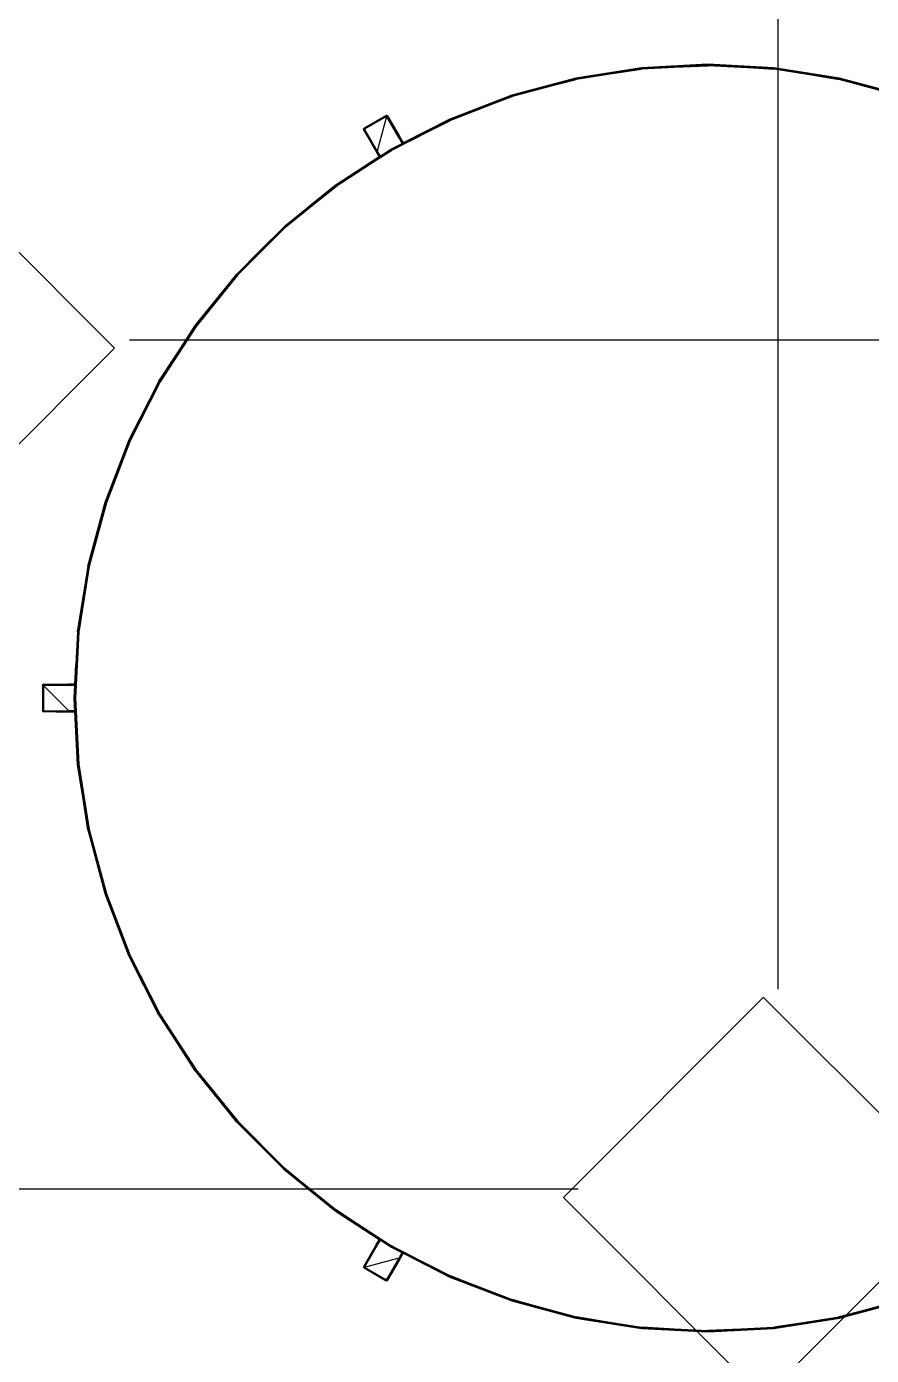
# Model space of a CAD drawing. Header units: millimetres. Extents: x -4865574 to 353735, y -2734656 to 279194.
# Drawn here: x -4834667 to -4834061, y -2667728 to -2666774 of the extents above; entities that cross this region are included whole.
import ezdxf

# ---------------------------------------------------------------- set-up
doc = ezdxf.new("R2010")
doc.units = ezdxf.units.MM
doc.layers.add('+AT9-Hardscape', color=1, linetype='Continuous')
doc.layers.add('+AT9-Hatch', color=8, linetype='Continuous')

# ---------------------------------------------------------------- blocks, each defined once
blk = doc.blocks.new('COFFEE1')
at = {"layer": '+AT9-Hardscape'}
for p, q in [((-48.45, 443.19), (-95.49, 435.74)), ((-95.49, 435.74), (-71.97, 439.41)), ((-48.44, 443.08), (-95.47, 435.63)), ((-95.47, 435.63), (-48.41, 442.75)), ((-71.97, 439.41), (-95.47, 435.63)), ((-95.4, 435.31), (-48.41, 442.75)), ((-95.4, 435.31), (-48.35, 442.2)), ((-48.35, 442.2), (-95.28, 434.76)), ((-71.97, 439.41), (-48.44, 443.08)), ((-0.89, 445.68), (-48.45, 443.19)), ((-48.45, 443.19), (-24.67, 444.38)), ((-48.45, 443.19), (-48.44, 443.08)), ((-48.44, 443.08), (-0.89, 445.57)), ((-48.44, 443.08), (-0.89, 445.24)), ((-48.44, 443.08), (-48.41, 442.75)), ((-48.41, 442.75), (-0.89, 445.24)), ((-48.41, 442.75), (-0.89, 444.68)), ((-48.41, 442.75), (-48.35, 442.2)), ((-0.89, 444.68), (-48.35, 442.2)), ((-0.89, 445.68), (-24.67, 444.38)), ((-24.67, 444.38), (-0.89, 445.57)), ((46.67, 443.19), (-0.89, 445.68)), ((-0.89, 445.68), (46.66, 443.08)), ((-0.89, 445.68), (-0.89, 445.57)), ((-0.89, 445.57), (46.66, 443.08)), ((-0.89, 445.57), (46.62, 442.75)), ((-0.89, 445.57), (-0.89, 445.24)), ((-0.89, 445.24), (46.62, 442.75)), ((-0.89, 445.24), (46.56, 442.2)), ((-0.89, 445.24), (-0.89, 444.68)), ((46.56, 442.2), (-0.89, 444.68)), ((46.62, 442.75), (46.56, 442.2)), ((93.5, 434.76), (46.56, 442.2)), ((46.66, 443.08), (46.62, 442.75)), ((46.62, 442.75), (93.61, 435.31)), ((46.62, 442.75), (93.5, 434.76)), ((46.66, 443.08), (46.67, 443.19)), ((70.18, 439.41), (46.66, 443.08)), ((93.68, 435.63), (46.66, 443.08)), ((46.66, 443.08), (93.61, 435.31)), ((93.71, 435.74), (46.67, 443.19)), ((46.67, 443.19), (70.18, 439.41)), ((70.18, 439.41), (93.68, 435.63)), ((-95.49, 435.74), (-141.5, 423.42)), ((-141.5, 423.42), (-95.47, 435.63)), ((-141.46, 423.31), (-95.47, 435.63)), ((-141.46, 423.31), (-118.42, 429.31)), ((-95.4, 435.31), (-141.36, 422.99)), ((-141.36, 422.99), (-95.28, 434.76)), ((-118.42, 429.31), (-141.36, 422.99)), ((-95.28, 434.76), (-141.19, 422.46)), ((-118.42, 429.31), (-95.4, 435.31)), ((-95.47, 435.63), (-95.49, 435.74)), ((-95.47, 435.63), (-95.4, 435.31)), ((-95.4, 435.31), (-95.28, 434.76)), ((93.61, 435.31), (93.5, 434.76)), ((139.4, 422.46), (93.5, 434.76)), ((93.61, 435.31), (93.68, 435.63)), ((116.64, 429.31), (93.61, 435.31)), ((139.57, 422.99), (93.61, 435.31)), ((93.61, 435.31), (139.4, 422.46)), ((93.71, 435.74), (93.68, 435.63)), ((93.68, 435.63), (139.68, 423.31)), ((93.68, 435.63), (116.64, 429.31)), ((139.71, 423.41), (93.71, 435.74)), ((93.71, 435.74), (116.69, 429.52)), ((116.64, 429.31), (139.57, 422.99)), ((-141.5, 423.42), (-185.96, 406.35)), ((-141.46, 423.31), (-185.91, 406.25)), ((-185.91, 406.25), (-141.36, 422.99)), ((-185.78, 405.94), (-141.36, 422.99)), ((-185.78, 405.94), (-141.19, 422.46)), ((-141.19, 422.46), (-185.55, 405.43)), ((-163.7, 414.83), (-141.46, 423.31)), ((-141.5, 423.42), (-141.46, 423.31)), ((-141.36, 422.99), (-141.46, 423.31)), ((-141.36, 422.99), (-141.19, 422.46)), ((-185.96, 406.35), (-163.7, 414.83)), ((-163.7, 414.83), (-185.91, 406.25)), ((-231.77, 408.89), (-247.64, 399.74)), ((-231.68, 408.73), (-247.64, 399.74)), ((-231.68, 408.73), (-247.54, 399.58)), ((-231.4, 408.25), (-247.54, 399.58)), ((-231.4, 408.25), (-247.26, 399.09)), ((-231.4, 408.25), (-238.19, 383.38)), ((-231.2, 409.01), (-231.77, 408.89)), ((-231.77, 408.89), (-231.32, 408.94)), ((-231.68, 408.73), (-231.77, 408.89)), ((-231.68, 408.73), (-231.32, 408.94)), ((-231.68, 408.73), (-231.25, 408.82)), ((-231.4, 408.25), (-231.68, 408.73)), ((-231.68, 408.73), (-231.3, 408.63)), ((-231.4, 408.25), (-231.3, 408.63)), ((-230.92, 408.53), (-231.4, 408.25)), ((-222.33, 392.53), (-231.4, 408.25)), ((-231.32, 408.94), (-231.2, 409.01)), ((-231.32, 408.94), (-231.24, 408.86)), ((-231.3, 408.63), (-231.25, 408.82)), ((-231.3, 408.63), (-230.92, 408.53)), ((-231.24, 408.86), (-231.25, 408.82)), ((-231.25, 408.82), (-231.17, 408.79)), ((-231.2, 409.01), (-231.24, 408.86)), ((-231.24, 408.86), (-231.17, 408.79)), ((-231.2, 409.01), (-230.76, 408.62)), ((-231.17, 408.79), (-230.92, 408.53)), ((-231.17, 408.79), (-230.76, 408.62)), ((-230.92, 408.53), (-230.76, 408.62)), ((-222.33, 392.53), (-230.92, 408.53)), ((-221.94, 392.97), (-230.92, 408.53)), ((-230.76, 408.62), (-222.05, 393.55)), ((-226.3, 400.72), (-230.76, 408.62)), ((-228.17, 384.34), (-185.78, 405.94)), ((-228.17, 384.34), (-185.55, 405.43)), ((-185.55, 405.43), (-227.89, 383.86)), ((-222.05, 393.55), (-226.3, 400.72)), ((-221.94, 392.97), (-226.3, 400.72)), ((-185.96, 406.35), (-219.56, 389.23)), ((-185.96, 406.35), (-207.15, 395.49)), ((-207.15, 395.49), (-185.91, 406.25)), ((-185.91, 406.25), (-207.05, 395.29)), ((-207.05, 395.29), (-185.78, 405.94)), ((-185.91, 406.25), (-185.96, 406.35)), ((-185.91, 406.25), (-185.78, 405.94)), ((-185.78, 405.94), (-185.55, 405.43)), ((-248.03, 399.3), (-247.64, 399.74)), ((-248.03, 399.3), (-247.82, 399.42)), ((-247.96, 399.18), (-248.03, 399.3)), ((-248.03, 399.3), (-247.91, 398.72)), ((-247.54, 399.58), (-247.96, 399.18)), ((-247.96, 399.18), (-247.82, 399.42)), ((-247.91, 398.72), (-247.96, 399.18)), ((-247.96, 399.18), (-247.75, 398.81)), ((-247.96, 399.18), (-247.66, 399.14)), ((-247.75, 398.81), (-247.91, 398.72)), ((-239.21, 383.65), (-247.91, 398.72)), ((-243.29, 390.91), (-247.91, 398.72)), ((-247.82, 399.42), (-247.64, 399.74)), ((-247.82, 399.42), (-247.54, 399.58)), ((-247.75, 398.81), (-247.66, 399.14)), ((-247.26, 399.09), (-247.75, 398.81)), ((-247.75, 398.81), (-238.77, 383.26)), ((-247.75, 398.81), (-243.29, 390.91)), ((-247.66, 399.14), (-247.54, 399.58)), ((-247.66, 399.14), (-247.26, 399.09)), ((-247.64, 399.74), (-247.54, 399.58)), ((-247.54, 399.58), (-247.26, 399.09)), ((-247.26, 399.09), (-238.19, 383.38)), ((-247.26, 399.09), (-238.77, 383.26)), ((-222.33, 392.53), (-221.92, 392.77)), ((-221.91, 392.56), (-222.33, 392.53)), ((-222.24, 392.37), (-222.33, 392.53)), ((-222.24, 392.37), (-221.91, 392.56)), ((-221.96, 391.89), (-222.24, 392.37)), ((-222.05, 393.55), (-221.94, 392.97)), ((-222.05, 393.55), (-221.78, 393.07)), ((-221.75, 392.65), (-221.96, 391.89)), ((-221.91, 392.56), (-221.96, 391.89)), ((-221.96, 391.89), (-220.04, 388.98)), ((-220.22, 388.89), (-221.96, 391.89)), ((-221.78, 393.07), (-221.94, 392.97)), ((-221.84, 392.81), (-221.94, 392.97)), ((-221.92, 392.77), (-221.84, 392.81)), ((-221.92, 392.77), (-221.91, 392.56)), ((-221.84, 392.81), (-221.91, 392.56)), ((-221.91, 392.56), (-221.75, 392.65)), ((-221.78, 393.07), (-221.84, 392.81)), ((-221.84, 392.81), (-221.76, 392.86)), ((-221.75, 392.65), (-221.84, 392.81)), ((-221.78, 393.07), (-221.68, 392.91)), ((-221.76, 392.86), (-221.78, 393.07)), ((-221.76, 392.86), (-221.68, 392.91)), ((-221.75, 392.65), (-221.76, 392.86)), ((-221.75, 392.65), (-221.68, 392.91)), ((-219.73, 389.14), (-221.75, 392.65)), ((-221.75, 392.65), (-219.63, 389.19)), ((-221.75, 392.65), (-219.93, 389.04)), ((-219.56, 389.23), (-221.68, 392.91)), ((-221.68, 392.91), (-219.63, 389.19)), ((-219.56, 389.23), (-207.15, 395.49)), ((-207.15, 395.49), (-219.52, 389.15)), ((-219.47, 389.07), (-207.05, 395.29)), ((-268.34, 358.79), (-228.34, 384.63)), ((-268.27, 358.7), (-228.34, 384.63)), ((-268.27, 358.7), (-228.17, 384.34)), ((-268.07, 358.43), (-228.17, 384.34)), ((-268.07, 358.43), (-227.89, 383.86)), ((-227.89, 383.86), (-267.75, 357.98)), ((-238.77, 383.26), (-243.29, 390.91)), ((-243.29, 390.91), (-239.21, 383.65)), ((-238.93, 383.16), (-239.21, 383.65)), ((-238.77, 383.26), (-239.21, 383.65)), ((-238.77, 383.26), (-238.93, 383.16)), ((-238.83, 383), (-238.93, 383.16)), ((-238.93, 383.16), (-238.75, 383.05)), ((-238.67, 383.1), (-238.93, 383.16)), ((-238.83, 383), (-238.75, 383.05)), ((-236.71, 379.33), (-238.83, 383)), ((-238.58, 382.93), (-238.83, 383)), ((-238.83, 383), (-236.64, 379.37)), ((-238.77, 383.26), (-238.67, 383.1)), ((-238.75, 383.05), (-238.67, 383.1)), ((-238.75, 383.05), (-238.58, 382.93)), ((-238.67, 383.1), (-238.59, 383.14)), ((-238.42, 383.03), (-238.67, 383.1)), ((-238.58, 382.93), (-238.67, 383.1)), ((-238.59, 383.14), (-238.19, 383.38)), ((-238.42, 383.03), (-238.59, 383.14)), ((-238.58, 382.93), (-238.42, 383.03)), ((-236.55, 379.43), (-238.58, 382.93)), ((-238.58, 382.93), (-237.88, 382.76)), ((-238.58, 382.93), (-236.36, 379.55)), ((-238.58, 382.93), (-236.62, 379.38)), ((-238.19, 383.38), (-238.42, 383.03)), ((-238.42, 383.03), (-238.1, 383.21)), ((-237.88, 382.76), (-238.42, 383.03)), ((-238.19, 383.38), (-238.1, 383.21)), ((-238.1, 383.21), (-237.88, 382.76)), ((-237.88, 382.76), (-236.08, 379.73)), ((-237.88, 382.76), (-236.28, 379.6)), ((-236.08, 379.73), (-228.39, 384.73)), ((-228.39, 384.73), (-220.22, 388.89)), ((-228.39, 384.73), (-228.34, 384.63)), ((-228.34, 384.63), (-220.18, 388.81)), ((-228.34, 384.63), (-220.14, 388.74)), ((-228.34, 384.63), (-228.17, 384.34)), ((-228.17, 384.34), (-227.89, 383.86)), ((-220.04, 388.98), (-220.22, 388.89)), ((-220.18, 388.81), (-220.22, 388.89)), ((-219.99, 388.91), (-220.18, 388.81)), ((-220.14, 388.74), (-220.18, 388.81)), ((-220.14, 388.74), (-219.94, 388.83)), ((-219.93, 389.04), (-220.04, 388.98)), ((-220.04, 388.98), (-219.99, 388.91)), ((-219.89, 388.96), (-219.99, 388.91)), ((-219.99, 388.91), (-219.94, 388.83)), ((-219.94, 388.83), (-219.85, 388.88)), ((-219.73, 389.14), (-219.93, 389.04)), ((-219.93, 389.04), (-219.89, 388.96)), ((-219.69, 389.06), (-219.89, 388.96)), ((-219.89, 388.96), (-219.85, 388.88)), ((-219.85, 388.88), (-219.64, 388.98)), ((-219.63, 389.19), (-219.73, 389.14)), ((-219.69, 389.06), (-219.73, 389.14)), ((-219.59, 389.11), (-219.69, 389.06)), ((-219.64, 388.98), (-219.69, 389.06)), ((-219.64, 388.98), (-219.56, 389.02)), ((-219.56, 389.23), (-219.63, 389.19)), ((-219.63, 389.19), (-219.59, 389.11)), ((-219.52, 389.15), (-219.59, 389.11)), ((-219.59, 389.11), (-219.54, 389.03)), ((-219.59, 389.11), (-219.56, 389.02)), ((-219.52, 389.15), (-219.56, 389.23)), ((-219.56, 389.02), (-219.54, 389.03)), ((-219.54, 389.03), (-219.47, 389.07)), ((-219.47, 389.07), (-219.52, 389.15)), ((-236.71, 379.33), (-268.34, 358.79)), ((-236.64, 379.37), (-236.71, 379.33)), ((-236.62, 379.38), (-236.64, 379.37)), ((-236.55, 379.43), (-236.62, 379.38)), ((-236.36, 379.55), (-236.55, 379.43)), ((-236.28, 379.6), (-236.36, 379.55)), ((-236.28, 379.6), (-236.08, 379.73)), ((-268.34, 358.79), (-305.35, 328.82)), ((-305.27, 328.73), (-268.27, 358.7)), ((-305.27, 328.73), (-268.07, 358.43)), ((-305.05, 328.49), (-268.07, 358.43)), ((-305.05, 328.49), (-267.75, 357.98)), ((-267.75, 357.98), (-304.68, 328.07)), ((-268.34, 358.79), (-286.81, 343.76)), ((-286.81, 343.76), (-268.27, 358.7)), ((-268.34, 358.79), (-268.27, 358.7)), ((-268.27, 358.7), (-268.07, 358.43)), ((-268.07, 358.43), (-267.75, 357.98)), ((-305.35, 328.82), (-286.81, 343.76)), ((-305.35, 328.82), (-339.02, 295.14)), ((-305.27, 328.73), (-338.94, 295.07)), ((-338.94, 295.07), (-305.05, 328.49)), ((-338.69, 294.84), (-305.05, 328.49)), ((-338.69, 294.84), (-304.68, 328.07)), ((-304.68, 328.07), (-338.28, 294.47)), ((-305.35, 328.82), (-322.15, 311.94)), ((-322.15, 311.94), (-305.27, 328.73)), ((-305.35, 328.82), (-305.27, 328.73)), ((-305.27, 328.73), (-305.05, 328.49)), ((-305.05, 328.49), (-304.68, 328.07)), ((-339.02, 295.14), (-322.15, 311.94)), ((-322.15, 311.94), (-338.94, 295.07)), ((-339.02, 295.14), (-369, 258.13)), ((-369, 258.13), (-338.94, 295.07)), ((-368.91, 258.06), (-338.94, 295.07)), ((-368.91, 258.06), (-338.69, 294.84)), ((-368.64, 257.87), (-338.69, 294.84)), ((-368.64, 257.87), (-338.28, 294.47)), ((-338.28, 294.47), (-368.19, 257.54)), ((-338.94, 295.07), (-339.02, 295.14)), ((-338.94, 295.07), (-338.69, 294.84)), ((-338.69, 294.84), (-338.28, 294.47)), ((-369, 258.13), (-394.93, 218.19)), ((-368.91, 258.06), (-394.84, 218.13)), ((-394.84, 218.13), (-368.64, 257.87)), ((-394.55, 217.96), (-368.64, 257.87)), ((-381.92, 238.12), (-368.91, 258.06)), ((-369, 258.13), (-368.91, 258.06)), ((-368.91, 258.06), (-368.64, 257.87)), ((-368.64, 257.87), (-368.19, 257.54)), ((-394.55, 217.96), (-368.19, 257.54)), ((-368.19, 257.54), (-394.07, 217.68)), ((-394.93, 218.19), (-381.92, 238.12)), ((-381.92, 238.12), (-394.84, 218.13)), ((-394.93, 218.19), (-416.56, 175.75)), ((-416.56, 175.75), (-394.84, 218.13)), ((-416.46, 175.71), (-394.84, 218.13)), ((-416.46, 175.71), (-394.55, 217.96)), ((-416.15, 175.57), (-394.55, 217.96)), ((-416.15, 175.57), (-394.07, 217.68)), ((-394.07, 217.68), (-415.64, 175.34)), ((-394.84, 218.13), (-394.93, 218.19)), ((-394.84, 218.13), (-394.55, 217.96)), ((-394.55, 217.96), (-394.07, 217.68)), ((-416.56, 175.75), (-433.62, 131.29)), ((-433.62, 131.29), (-416.46, 175.71)), ((-433.52, 131.25), (-416.46, 175.71)), ((-433.52, 131.25), (-416.15, 175.57)), ((-433.2, 131.15), (-416.15, 175.57)), ((-433.2, 131.15), (-415.64, 175.34)), ((-415.64, 175.34), (-432.67, 130.98)), ((-416.56, 175.75), (-416.46, 175.71)), ((-416.46, 175.71), (-416.15, 175.57)), ((-416.15, 175.57), (-415.64, 175.34)), ((-433.62, 131.29), (-445.95, 85.29)), ((-433.52, 131.25), (-445.84, 85.26)), ((-445.84, 85.26), (-433.2, 131.15)), ((-445.52, 85.19), (-433.2, 131.15)), ((-445.52, 85.19), (-432.67, 130.98)), ((-432.67, 130.98), (-444.97, 85.08)), ((-433.62, 131.29), (-439.73, 108.27)), ((-439.73, 108.27), (-433.52, 131.25)), ((-433.62, 131.29), (-433.52, 131.25)), ((-433.52, 131.25), (-433.2, 131.15)), ((-433.2, 131.15), (-432.67, 130.98)), ((-445.95, 85.29), (-439.73, 108.27)), ((-439.73, 108.27), (-445.84, 85.26)), ((-445.95, 85.29), (-453.4, 38.25)), ((-445.84, 85.26), (-453.29, 38.23)), ((-453.29, 38.23), (-445.52, 85.19)), ((-452.96, 38.2), (-445.52, 85.19)), ((-452.96, 38.2), (-444.97, 85.08)), ((-444.97, 85.08), (-452.41, 38.14)), ((-445.95, 85.29), (-449.62, 61.76)), ((-449.62, 61.76), (-445.84, 85.26)), ((-445.84, 85.26), (-445.95, 85.29)), ((-445.84, 85.26), (-445.52, 85.19)), ((-445.52, 85.19), (-444.97, 85.08)), ((-453.4, 38.25), (-449.62, 61.76)), ((-449.62, 61.76), (-453.29, 38.23)), ((-455.78, -9.32), (-452.96, 38.2)), ((-455.45, -9.32), (-452.96, 38.2)), ((-453.4, 38.25), (-455.38, 0.59)), ((-453.29, 38.23), (-454.59, 14.46)), ((-453.29, 38.23), (-453.4, 38.25)), ((-453.29, 38.23), (-452.96, 38.2)), ((-452.96, 38.2), (-452.41, 38.14)), ((-455.45, -9.32), (-452.41, 38.14)), ((-452.41, 38.14), (-454.89, -9.32)), ((-455.38, 0.59), (-454.59, 14.46)), ((-454.59, 14.46), (-455.26, 0.59)), ((-478.33, 0.4), (-478.52, -0.16)), ((-478.52, -0.16), (-478.33, 0.26)), ((-478.33, 0.4), (-477.77, 0.59)), ((-478.33, 0.26), (-478.33, 0.4)), ((-478.33, 0.4), (-478.22, 0.29)), ((-478.33, 0.26), (-478.22, 0.29)), ((-478.33, -0.16), (-478.19, 0.26)), ((-478.33, -0.16), (-478.33, 0.26)), ((-478.33, -0.16), (-478.05, 0.12)), ((-478.22, 0.29), (-478.12, 0.31)), ((-478.22, 0.29), (-478.19, 0.26)), ((-478.19, 0.26), (-478.12, 0.31)), ((-478.05, 0.12), (-478.19, 0.26)), ((-478.12, 0.31), (-477.77, 0.59)), ((-478.12, 0.31), (-477.77, 0.4)), ((-478.05, 0.12), (-477.77, 0.4)), ((-477.77, -0.16), (-478.05, 0.12)), ((-477.77, 0.59), (-460.37, 0.59)), ((-477.77, 0.4), (-477.77, 0.59)), ((-468.7, 0.49), (-477.77, 0.59)), ((-468.7, 0.49), (-477.77, 0.4)), ((-477.77, 0.4), (-477.77, -0.16)), ((-459.81, 0.4), (-477.77, 0.4)), ((-468.7, 0.12), (-477.77, 0.4)), ((-468.7, 0.12), (-477.77, -0.16)), ((-460.37, 0.59), (-468.7, 0.49)), ((-459.81, 0.4), (-468.7, 0.49)), ((-459.81, 0.4), (-468.7, 0.12)), ((-459.62, -0.16), (-468.7, 0.12)), ((-460.37, 0.59), (-460.32, 0.59)), ((-460.32, 0.59), (-459.81, 0.59)), ((-460.32, 0.59), (-459.81, 0.4)), ((-459.81, 0.59), (-459.62, 0.59)), ((-459.81, 0.59), (-459.81, 0.4)), ((-459.62, 0.49), (-459.81, 0.59)), ((-459.81, 0.59), (-459.62, 0.4)), ((-459.81, 0.4), (-459.62, -0.16)), ((-459.81, 0.4), (-459.62, 0.31)), ((-459.62, 0.4), (-459.81, 0.4)), ((-459.44, 0.4), (-459.62, 0.59)), ((-455.38, 0.59), (-459.62, 0.59)), ((-459.62, 0.49), (-459.62, 0.59)), ((-459.62, 0.59), (-455.38, 0.51)), ((-459.44, 0.4), (-459.62, 0.49)), ((-459.62, 0.4), (-459.62, 0.49)), ((-459.62, 0.4), (-459.44, 0.21)), ((-459.44, 0.4), (-459.62, 0.4)), ((-459.62, 0.31), (-459.62, 0.4)), ((-459.62, 0.31), (-459.44, 0.21)), ((-459.62, -0.16), (-459.62, 0.31)), ((-459.44, 0.21), (-459.62, -0.16)), ((-459.44, 0.4), (-455.38, 0.51)), ((-459.44, 0.21), (-459.44, 0.4)), ((-459.44, 0.4), (-458.88, -0.16)), ((-455.39, 0.39), (-459.44, 0.4)), ((-459.44, 0.4), (-455.4, 0.17)), ((-459.44, -0.16), (-459.44, 0.21)), ((-459.44, 0.21), (-458.88, -0.16)), ((-458.88, -0.16), (-455.4, 0.05)), ((-455.4, 0.05), (-455.41, -0.16)), ((-455.39, 0.39), (-455.4, 0.17)), ((-455.4, 0.17), (-455.4, 0.05)), ((-455.4, 0.17), (-455.29, 0.16)), ((-455.4, 0.05), (-455.29, 0.05)), ((-455.38, 0.51), (-455.39, 0.39)), ((-455.27, 0.39), (-455.39, 0.39)), ((-455.26, 0.59), (-455.38, 0.59)), ((-455.38, 0.59), (-455.38, 0.51)), ((-455.38, 0.51), (-455.27, 0.51)), ((-455.38, 0.51), (-455.27, 0.48)), ((-455.29, 0.05), (-455.32, -0.16)), ((-455.27, 0.39), (-455.29, 0.16)), ((-455.29, 0.16), (-455.29, 0.05)), ((-455.26, 0.59), (-455.27, 0.51)), ((-455.27, 0.51), (-455.27, 0.48)), ((-455.27, 0.48), (-455.27, 0.39)), ((-478.52, -0.16), (-478.52, -18.47)), ((-478.52, -0.16), (-478.33, -0.16)), ((-478.52, -0.16), (-478.42, -9.32)), ((-478.42, -9.32), (-478.52, -18.47)), ((-478.33, -0.16), (-478.42, -9.32)), ((-478.42, -9.32), (-478.33, -18.47)), ((-478.33, -0.16), (-478.33, -18.47)), ((-477.77, -0.16), (-478.33, -0.16)), ((-478.33, -0.16), (-478.05, -9.32)), ((-478.05, -9.32), (-478.33, -18.47)), ((-477.77, -0.16), (-478.05, -9.32)), ((-478.05, -9.32), (-477.77, -18.47)), ((-459.62, -0.16), (-477.77, -0.16)), ((-477.77, -0.16), (-459.62, -18.47)), ((-477.77, -0.16), (-477.77, -18.47)), ((-459.44, -0.16), (-459.62, -0.16)), ((-458.88, -0.16), (-459.44, -0.16)), ((-455.41, -0.16), (-458.88, -0.16)), ((-455.89, -9.32), (-455.41, -0.16)), ((-455.78, -9.32), (-455.89, -9.32)), ((-455.41, -18.47), (-455.89, -9.32)), ((-455.78, -9.32), (-455.32, -0.16)), ((-453.4, -56.88), (-455.78, -9.32)), ((-453.29, -56.86), (-455.78, -9.32)), ((-455.45, -9.32), (-455.78, -9.32)), ((-453.29, -56.86), (-455.45, -9.32)), ((-452.96, -56.83), (-455.45, -9.32)), ((-454.89, -9.32), (-455.45, -9.32)), ((-455.32, -0.16), (-455.41, -0.16)), ((-454.89, -9.32), (-452.41, -56.77)), ((-452.96, -56.83), (-454.89, -9.32)), ((-478.33, -18.47), (-478.52, -18.47)), ((-478.33, -19.03), (-478.52, -18.47)), ((-478.33, -18.79), (-478.52, -18.47)), ((-478.33, -18.47), (-477.77, -18.47)), ((-478.33, -18.47), (-478.19, -19.03)), ((-478.33, -18.79), (-478.33, -18.47)), ((-478.01, -18.79), (-478.33, -18.47)), ((-478.33, -19.03), (-478.33, -18.79)), ((-478.19, -19.03), (-478.33, -18.79)), ((-478.19, -19.03), (-478.33, -19.03)), ((-478.33, -19.03), (-477.77, -19.22)), ((-478.19, -19.03), (-478.01, -18.79)), ((-477.77, -19.22), (-478.19, -19.03)), ((-478.19, -19.03), (-477.77, -19.03)), ((-478.01, -18.79), (-477.77, -18.47)), ((-477.77, -19.03), (-478.01, -18.79)), ((-477.77, -18.47), (-459.62, -18.47)), ((-477.77, -18.47), (-477.77, -19.03)), ((-477.77, -18.47), (-459.81, -19.03)), ((-477.77, -19.03), (-477.77, -19.22)), ((-477.77, -19.03), (-459.81, -19.03)), ((-477.77, -19.03), (-468.7, -19.13)), ((-459.81, -19.03), (-468.7, -19.13)), ((-459.81, -19.03), (-460.37, -19.22)), ((-459.62, -19.03), (-459.81, -19.22)), ((-459.81, -19.03), (-459.81, -19.22)), ((-459.81, -19.03), (-459.62, -19.03)), ((-459.62, -19.03), (-459.62, -18.47)), ((-459.62, -18.47), (-458.93, -18.51)), ((-459.44, -19.03), (-459.62, -19.22)), ((-459.62, -19.13), (-459.44, -19.03)), ((-459.62, -19.03), (-459.44, -19.03)), ((-459.62, -19.13), (-459.62, -19.03)), ((-459.44, -19.03), (-459.4, -19.03)), ((-455.39, -19.03), (-459.4, -19.03)), ((-459.4, -19.03), (-455.38, -19.11)), ((-458.88, -18.47), (-458.93, -18.51)), ((-455.41, -18.47), (-458.88, -18.47)), ((-458.88, -18.47), (-455.4, -18.71)), ((-455.41, -18.47), (-455.4, -18.71)), ((-455.39, -19.03), (-455.4, -18.71)), ((-455.39, -19.03), (-455.38, -19.11)), ((-468.7, -19.13), (-477.77, -19.22)), ((-460.37, -19.22), (-477.77, -19.22)), ((-468.7, -19.13), (-460.37, -19.22)), ((-459.81, -19.22), (-460.37, -19.22)), ((-459.81, -19.22), (-459.62, -19.13)), ((-459.62, -19.22), (-459.81, -19.22)), ((-459.62, -19.22), (-459.62, -19.13)), ((-459.62, -19.22), (-455.38, -19.14)), ((-455.38, -19.22), (-459.62, -19.22)), ((-455.38, -19.11), (-455.38, -19.14)), ((-455.38, -19.14), (-455.38, -19.22)), ((-455.38, -19.22), (-453.4, -56.88)), ((-453.4, -56.88), (-453.29, -56.86)), ((-453.4, -56.88), (-445.95, -103.92)), ((-453.29, -56.86), (-452.96, -56.83)), ((-453.29, -56.86), (-445.84, -103.89)), ((-449.62, -80.39), (-453.29, -56.86)), ((-452.96, -56.83), (-452.41, -56.77)), ((-445.84, -103.89), (-452.96, -56.83)), ((-445.52, -103.82), (-452.96, -56.83)), ((-452.41, -56.77), (-444.97, -103.71)), ((-445.52, -103.82), (-452.41, -56.77)), ((-449.62, -80.39), (-445.84, -103.89)), ((-445.95, -103.92), (-449.62, -80.39)), ((-445.84, -103.89), (-445.95, -103.92)), ((-445.95, -103.92), (-433.63, -149.92)), ((-445.84, -103.89), (-445.52, -103.82)), ((-433.63, -149.92), (-445.84, -103.89)), ((-433.52, -149.88), (-445.84, -103.89)), ((-445.52, -103.82), (-444.97, -103.71)), ((-433.52, -149.88), (-445.52, -103.82)), ((-433.2, -149.78), (-445.52, -103.82)), ((-444.97, -103.71), (-432.67, -149.61)), ((-433.2, -149.78), (-444.97, -103.71)), ((-433.63, -149.92), (-433.52, -149.88)), ((-433.63, -149.92), (-416.56, -194.38)), ((-433.52, -149.88), (-433.2, -149.78)), ((-416.56, -194.38), (-433.52, -149.88)), ((-416.46, -194.34), (-433.52, -149.88)), ((-433.2, -149.78), (-432.67, -149.61)), ((-416.46, -194.34), (-433.2, -149.78)), ((-416.15, -194.2), (-433.2, -149.78)), ((-432.67, -149.61), (-415.64, -193.97)), ((-416.15, -194.2), (-432.67, -149.61)), ((-416.56, -194.38), (-416.46, -194.34)), ((-416.56, -194.38), (-394.94, -236.82)), ((-416.46, -194.34), (-416.15, -194.2)), ((-394.94, -236.82), (-416.46, -194.34)), ((-394.84, -236.76), (-416.46, -194.34)), ((-416.15, -194.2), (-415.64, -193.97)), ((-416.15, -194.2), (-394.55, -236.59)), ((-416.15, -194.2), (-405.1, -215.27)), ((-405.5, -215.47), (-416.15, -194.2)), ((-415.64, -193.97), (-394.07, -236.32)), ((-405.1, -215.27), (-415.64, -193.97)), ((-405.5, -215.47), (-394.55, -236.59)), ((-394.84, -236.76), (-405.5, -215.47)), ((-394.55, -236.59), (-405.1, -215.27)), ((-394.94, -236.82), (-394.84, -236.76)), ((-394.94, -236.82), (-369, -276.76)), ((-394.55, -236.59), (-394.84, -236.76)), ((-369, -276.76), (-394.84, -236.76)), ((-368.91, -276.69), (-394.84, -236.76)), ((-394.55, -236.59), (-394.07, -236.32)), ((-368.91, -276.69), (-394.55, -236.59)), ((-368.64, -276.5), (-394.55, -236.59)), ((-394.07, -236.32), (-368.19, -276.17)), ((-368.64, -276.5), (-394.07, -236.32)), ((-368.91, -276.69), (-368.64, -276.5)), ((-368.64, -276.5), (-368.19, -276.17)), ((-338.94, -313.7), (-368.64, -276.5)), ((-338.69, -313.47), (-368.64, -276.5)), ((-368.19, -276.17), (-338.28, -313.1)), ((-338.69, -313.47), (-368.19, -276.17)), ((-369, -276.76), (-368.91, -276.69)), ((-369, -276.76), (-339.03, -313.77)), ((-339.03, -313.77), (-368.91, -276.69)), ((-338.94, -313.7), (-368.91, -276.69)), ((-339.03, -313.77), (-338.94, -313.7)), ((-339.03, -313.77), (-305.35, -347.45)), ((-338.94, -313.7), (-338.69, -313.47)), ((-305.35, -347.45), (-338.94, -313.7)), ((-305.27, -347.36), (-338.94, -313.7)), ((-338.94, -313.7), (-321.99, -330.41)), ((-338.69, -313.47), (-338.28, -313.1)), ((-338.69, -313.47), (-305.05, -347.12)), ((-321.99, -330.41), (-338.69, -313.47)), ((-338.28, -313.1), (-304.68, -346.7)), ((-305.05, -347.12), (-338.28, -313.1)), ((-321.99, -330.41), (-305.05, -347.12)), ((-305.27, -347.36), (-321.99, -330.41)), ((-305.35, -347.45), (-305.27, -347.36)), ((-305.35, -347.45), (-268.34, -377.42)), ((-305.05, -347.12), (-305.27, -347.36)), ((-268.34, -377.42), (-305.27, -347.36)), ((-268.27, -377.33), (-305.27, -347.36)), ((-305.05, -347.12), (-304.68, -346.7)), ((-268.27, -377.33), (-305.05, -347.12)), ((-268.08, -377.06), (-305.05, -347.12)), ((-304.68, -346.7), (-267.75, -376.61)), ((-268.08, -377.06), (-304.68, -346.7)), ((-268.34, -377.42), (-268.27, -377.33)), ((-268.34, -377.42), (-236.71, -397.96)), ((-268.27, -377.33), (-268.08, -377.06)), ((-228.34, -403.26), (-268.27, -377.33)), ((-236.71, -397.96), (-268.27, -377.33)), ((-268.08, -377.06), (-267.75, -376.61)), ((-268.08, -377.06), (-247.97, -389.78)), ((-268.08, -377.06), (-236.49, -397.57)), ((-248.22, -390.15), (-268.08, -377.06)), ((-267.75, -376.61), (-227.89, -402.49)), ((-247.97, -389.78), (-267.75, -376.61)), ((-248.22, -390.15), (-236.52, -397.63)), ((-236.62, -397.8), (-248.22, -390.15)), ((-236.43, -397.47), (-247.97, -389.78)), ((-236.71, -397.96), (-238.83, -401.64)), ((-238.83, -401.64), (-236.64, -398)), ((-238.58, -401.57), (-236.62, -398.02)), ((-236.55, -398.06), (-238.58, -401.57)), ((-238.58, -401.57), (-236.36, -398.19)), ((-237.82, -401.36), (-236.26, -398.25)), ((-236.09, -398.36), (-237.82, -401.36)), ((-236.71, -397.96), (-236.64, -398)), ((-236.64, -398), (-236.62, -398.02)), ((-236.52, -397.63), (-236.62, -397.8)), ((-236.55, -397.85), (-236.62, -397.8)), ((-236.62, -398.02), (-236.55, -398.06)), ((-236.55, -397.85), (-236.45, -397.68)), ((-236.53, -397.86), (-236.55, -397.85)), ((-236.55, -398.06), (-236.36, -398.19)), ((-236.53, -397.86), (-236.45, -397.68)), ((-236.46, -397.91), (-236.53, -397.86)), ((-236.49, -397.57), (-236.52, -397.63)), ((-236.52, -397.63), (-236.45, -397.68)), ((-236.43, -397.47), (-236.49, -397.57)), ((-236.49, -397.57), (-236.42, -397.62)), ((-236.36, -397.74), (-236.46, -397.91)), ((-236.26, -398.04), (-236.46, -397.91)), ((-236.45, -397.68), (-236.42, -397.62)), ((-236.45, -397.68), (-236.36, -397.74)), ((-236.36, -397.52), (-236.43, -397.47)), ((-236.42, -397.62), (-236.36, -397.52)), ((-236.42, -397.62), (-236.33, -397.68)), ((-236.27, -397.58), (-236.36, -397.52)), ((-236.33, -397.68), (-236.36, -397.74)), ((-236.36, -397.74), (-236.15, -397.87)), ((-236.36, -398.19), (-236.26, -398.25)), ((-236.27, -397.58), (-236.33, -397.68)), ((-236.33, -397.68), (-236.12, -397.81)), ((-236.06, -397.72), (-236.27, -397.58)), ((-236.26, -398.04), (-236.15, -397.87)), ((-236.18, -398.09), (-236.26, -398.04)), ((-236.26, -398.25), (-236.09, -398.36)), ((-236.18, -398.09), (-236.09, -397.91)), ((-236, -398.21), (-236.18, -398.09)), ((-236.15, -397.87), (-236.12, -397.81)), ((-236.15, -397.87), (-236.09, -397.91)), ((-236.12, -397.81), (-236.06, -397.72)), ((-236.12, -397.81), (-236.06, -397.85)), ((-236.09, -397.91), (-236.06, -397.85)), ((-236.09, -397.91), (-235.89, -398.03)), ((-228.39, -403.36), (-236.09, -398.36)), ((-236.01, -397.75), (-236.06, -397.72)), ((-236.06, -397.85), (-236.01, -397.75)), ((-236.06, -397.85), (-235.86, -397.98)), ((-235.81, -397.88), (-236.01, -397.75)), ((-235.89, -398.03), (-236, -398.21)), ((-228.34, -403.26), (-236, -398.21)), ((-235.86, -397.98), (-235.89, -398.03)), ((-235.81, -397.88), (-235.86, -397.98)), ((-228.17, -402.97), (-235.86, -397.98)), ((-228.17, -402.97), (-235.81, -397.88)), ((-247.91, -417.35), (-239.21, -402.28)), ((-243.29, -409.54), (-247.91, -417.35)), ((-238.77, -401.89), (-247.75, -417.45)), ((-238.19, -402.01), (-247.75, -417.45)), ((-238.19, -402.01), (-247.26, -417.72)), ((-238.77, -401.89), (-243.29, -409.54)), ((-239.21, -402.28), (-243.29, -409.54)), ((-239.21, -402.28), (-238.93, -401.8)), ((-239.21, -402.28), (-238.77, -401.89)), ((-238.93, -401.8), (-238.83, -401.64)), ((-238.75, -401.68), (-238.93, -401.8)), ((-238.93, -401.8), (-238.67, -401.73)), ((-238.93, -401.8), (-238.77, -401.89)), ((-238.58, -401.57), (-238.83, -401.64)), ((-238.75, -401.68), (-238.83, -401.64)), ((-238.67, -401.73), (-238.77, -401.89)), ((-238.58, -401.57), (-238.75, -401.68)), ((-238.67, -401.73), (-238.75, -401.68)), ((-238.58, -401.57), (-238.67, -401.73)), ((-238.67, -401.73), (-238.42, -401.66)), ((-238.59, -401.77), (-238.67, -401.73)), ((-238.59, -401.77), (-238.42, -401.66)), ((-238.19, -402.01), (-238.59, -401.77)), ((-238.58, -401.57), (-237.82, -401.36)), ((-238.42, -401.66), (-238.58, -401.57)), ((-238.42, -401.66), (-237.82, -401.36)), ((-238.42, -401.66), (-238.19, -402.01)), ((-238.1, -401.85), (-238.42, -401.66)), ((-238.1, -401.85), (-238.19, -402.01)), ((-237.82, -401.36), (-238.1, -401.85)), ((-228.39, -403.36), (-228.34, -403.26)), ((-220.22, -407.52), (-228.39, -403.36)), ((-228.34, -403.26), (-228.17, -402.97)), ((-185.96, -424.98), (-228.34, -403.26)), ((-185.91, -424.88), (-228.34, -403.26)), ((-228.17, -402.97), (-227.89, -402.49)), ((-185.91, -424.88), (-228.17, -402.97)), ((-220, -407.14), (-228.17, -402.97)), ((-227.89, -402.49), (-219.72, -406.65)), ((-219.78, -406.75), (-227.89, -402.49)), ((-221.96, -410.52), (-220.22, -407.52)), ((-221.96, -410.52), (-220.02, -407.63)), ((-221.75, -411.28), (-219.93, -407.67)), ((-219.73, -407.77), (-221.75, -411.28)), ((-221.68, -411.54), (-219.63, -407.82)), ((-219.56, -407.86), (-221.68, -411.54)), ((-220.22, -407.52), (-220.02, -407.63)), ((-220.02, -407.63), (-219.93, -407.67)), ((-220, -407.14), (-219.95, -407.04)), ((-219.77, -407.25), (-220, -407.14)), ((-219.95, -407.04), (-219.78, -406.75)), ((-219.95, -407.04), (-219.71, -407.16)), ((-219.93, -407.67), (-219.73, -407.77)), ((-219.78, -406.75), (-219.72, -406.65)), ((-219.53, -406.88), (-219.78, -406.75)), ((-219.77, -407.25), (-219.71, -407.16)), ((-219.73, -407.27), (-219.77, -407.25)), ((-219.73, -407.27), (-219.71, -407.16)), ((-219.51, -407.39), (-219.73, -407.27)), ((-219.73, -407.77), (-219.63, -407.82)), ((-219.72, -406.65), (-219.47, -406.78)), ((-219.71, -407.16), (-219.53, -406.88)), ((-219.71, -407.16), (-219.45, -407.29)), ((-219.63, -407.82), (-219.56, -407.86)), ((-219.56, -407.86), (-185.96, -424.98)), ((-219.53, -406.88), (-219.47, -406.78)), ((-219.29, -407), (-219.53, -406.88)), ((-219.45, -407.29), (-219.51, -407.39)), ((-219.41, -407.43), (-219.51, -407.39)), ((-219.47, -406.78), (-219.23, -406.9)), ((-219.29, -407), (-219.45, -407.29)), ((-219.45, -407.29), (-219.36, -407.33)), ((-219.41, -407.43), (-219.36, -407.33)), ((-219.34, -407.47), (-219.41, -407.43)), ((-219.36, -407.33), (-219.2, -407.05)), ((-219.36, -407.33), (-219.28, -407.37)), ((-219.28, -407.37), (-219.34, -407.47)), ((-185.78, -424.57), (-219.34, -407.47)), ((-219.23, -406.9), (-219.29, -407)), ((-219.2, -407.05), (-219.29, -407)), ((-219.12, -407.09), (-219.28, -407.37)), ((-219.28, -407.37), (-206.85, -413.52)), ((-219.23, -406.9), (-219.14, -406.95)), ((-219.2, -407.05), (-219.14, -406.95)), ((-219.12, -407.09), (-219.2, -407.05)), ((-219.14, -406.95), (-219.06, -406.99)), ((-219.06, -406.99), (-219.12, -407.09)), ((-206.85, -413.52), (-219.12, -407.09)), ((-219.06, -406.99), (-185.55, -424.06)), ((-248.03, -417.93), (-247.91, -417.35)), ((-248.03, -417.93), (-247.91, -417.9)), ((-247.9, -418), (-248.03, -417.93)), ((-248.03, -417.93), (-247.64, -418.37)), ((-247.75, -417.45), (-247.91, -417.35)), ((-247.85, -417.79), (-247.91, -417.35)), ((-247.91, -417.9), (-247.91, -417.35)), ((-247.91, -417.9), (-247.84, -417.88)), ((-247.9, -418), (-247.91, -417.9)), ((-247.87, -417.89), (-247.9, -418)), ((-247.64, -418.37), (-247.9, -418)), ((-247.54, -418.21), (-247.9, -418)), ((-247.84, -417.88), (-247.87, -417.89)), ((-247.85, -417.79), (-247.75, -417.45)), ((-247.84, -417.88), (-247.85, -417.79)), ((-247.64, -417.83), (-247.84, -417.88)), ((-247.54, -418.21), (-247.84, -417.88)), ((-247.75, -417.45), (-247.26, -417.72)), ((-247.64, -417.83), (-247.75, -417.45)), ((-247.26, -417.72), (-247.64, -417.83)), ((-247.54, -418.21), (-247.64, -417.83)), ((-247.54, -418.21), (-247.64, -418.37)), ((-247.64, -418.37), (-231.77, -427.53)), ((-247.26, -417.72), (-247.54, -418.21)), ((-247.54, -418.21), (-231.68, -427.37)), ((-247.54, -418.21), (-239.66, -422.87)), ((-247.26, -417.72), (-222.33, -411.17)), ((-247.26, -417.72), (-231.4, -426.88)), ((-247.26, -417.72), (-231.68, -427.37)), ((-231.4, -426.88), (-222.33, -411.17)), ((-231.4, -426.88), (-221.84, -411.44)), ((-230.92, -427.16), (-221.84, -411.44)), ((-230.92, -427.16), (-226.3, -419.35)), ((-222.06, -412.18), (-230.76, -427.25)), ((-226.3, -419.35), (-230.76, -427.25)), ((-226.3, -419.35), (-222.06, -412.18)), ((-222.33, -411.17), (-222.23, -411)), ((-222.33, -411.17), (-221.91, -411.19)), ((-221.92, -411.4), (-222.33, -411.17)), ((-222.23, -411), (-221.95, -410.59)), ((-221.91, -411.19), (-222.23, -411)), ((-222.06, -412.18), (-221.68, -411.54)), ((-221.96, -410.52), (-221.95, -410.59)), ((-221.95, -410.59), (-221.91, -411.19)), ((-221.75, -411.28), (-221.95, -410.59)), ((-221.91, -411.19), (-221.92, -411.4)), ((-221.84, -411.44), (-221.92, -411.4)), ((-221.75, -411.28), (-221.91, -411.19)), ((-221.91, -411.19), (-221.84, -411.44)), ((-221.75, -411.28), (-221.84, -411.44)), ((-221.76, -411.49), (-221.84, -411.44)), ((-221.76, -411.49), (-221.75, -411.28)), ((-221.68, -411.54), (-221.76, -411.49)), ((-221.75, -411.28), (-221.68, -411.54)), ((-206.85, -413.52), (-185.55, -424.06)), ((-185.78, -424.57), (-206.85, -413.52)), ((-239.66, -422.87), (-231.68, -427.37)), ((-239.66, -422.87), (-231.77, -427.53)), ((-231.68, -427.37), (-231.77, -427.53)), ((-231.4, -427.52), (-231.77, -427.53)), ((-231.2, -427.64), (-231.77, -427.53)), ((-231.68, -427.37), (-231.4, -426.88)), ((-231.25, -427.25), (-231.68, -427.37)), ((-231.68, -427.37), (-231.13, -427.52)), ((-231.4, -427.52), (-231.68, -427.37)), ((-231.4, -426.88), (-230.92, -427.16)), ((-231.25, -427.25), (-231.4, -426.88)), ((-231.2, -427.64), (-231.4, -427.52)), ((-231.13, -427.52), (-231.4, -427.52)), ((-230.92, -427.16), (-231.25, -427.25)), ((-231.13, -427.52), (-231.25, -427.25)), ((-231.2, -427.64), (-230.76, -427.25)), ((-231.13, -427.52), (-231.2, -427.64)), ((-231.13, -427.52), (-230.92, -427.16)), ((-230.76, -427.25), (-231.13, -427.52)), ((-230.92, -427.16), (-230.76, -427.25)), ((-185.96, -424.98), (-185.91, -424.88)), ((-185.96, -424.98), (-141.5, -442.05)), ((-185.96, -424.98), (-163.71, -433.46)), ((-185.91, -424.88), (-185.78, -424.57)), ((-141.46, -441.94), (-185.91, -424.88)), ((-163.71, -433.46), (-185.91, -424.88)), ((-185.55, -424.06), (-185.78, -424.57)), ((-141.46, -441.94), (-185.78, -424.57)), ((-141.36, -441.62), (-185.78, -424.57)), ((-185.55, -424.06), (-141.19, -441.09)), ((-141.36, -441.62), (-185.55, -424.06)), ((-141.5, -442.05), (-163.71, -433.46)), ((-141.5, -442.05), (-141.46, -441.94)), ((-141.5, -442.05), (-95.49, -454.37)), ((-141.46, -441.94), (-141.36, -441.62)), ((-95.49, -454.37), (-141.46, -441.94)), ((-95.47, -454.26), (-141.46, -441.94)), ((-141.46, -441.94), (-118.42, -447.94)), ((-141.36, -441.62), (-141.19, -441.09)), ((-95.4, -453.94), (-141.36, -441.62)), ((-118.42, -447.94), (-141.36, -441.62)), ((-141.19, -441.09), (-95.29, -453.39)), ((-95.4, -453.94), (-141.19, -441.09)), ((-95.47, -454.26), (-118.42, -447.94)), ((93.5, -453.39), (139.4, -441.09)), ((139.57, -441.62), (93.5, -453.39)), ((139.57, -441.62), (93.61, -453.94)), ((139.67, -441.94), (93.61, -453.94)), ((93.68, -454.26), (139.67, -441.94)), ((116.69, -448.16), (93.68, -454.26)), ((93.71, -454.37), (139.71, -442.05)), ((-95.49, -454.37), (-95.47, -454.26)), ((-95.49, -454.37), (-48.45, -461.82)), ((-95.47, -454.26), (-95.4, -453.94)), ((-95.47, -454.26), (-48.44, -461.71)), ((-95.47, -454.26), (-71.93, -457.82)), ((-71.97, -458.04), (-95.47, -454.26)), ((-95.4, -453.94), (-95.29, -453.39)), ((-48.41, -461.38), (-95.4, -453.94)), ((-71.93, -457.82), (-95.4, -453.94)), ((-95.29, -453.39), (-48.35, -460.83)), ((-48.41, -461.38), (-95.29, -453.39)), ((-48.44, -461.71), (-71.93, -457.82)), ((46.56, -460.83), (93.5, -453.39)), ((93.61, -453.94), (46.56, -460.83)), ((93.61, -453.94), (46.62, -461.38)), ((93.68, -454.26), (46.62, -461.38)), ((46.65, -461.71), (93.68, -454.26)), ((46.67, -461.82), (93.71, -454.37)), ((70.18, -458.04), (93.68, -454.26)), ((93.71, -454.37), (70.18, -458.04)), ((93.61, -453.94), (93.5, -453.39)), ((93.68, -454.26), (93.61, -453.94)), ((93.68, -454.26), (93.71, -454.37)), ((-71.97, -458.04), (-48.44, -461.71)), ((-48.45, -461.82), (-71.97, -458.04)), ((-48.44, -461.71), (-48.45, -461.82)), ((-48.45, -461.82), (-0.89, -464.32)), ((-48.44, -461.71), (-48.41, -461.38)), ((-48.44, -461.71), (-0.89, -464.2)), ((-24.67, -463.01), (-48.44, -461.71)), ((-48.41, -461.38), (-48.35, -460.83)), ((-0.89, -464.2), (-48.41, -461.38)), ((-0.89, -463.87), (-48.41, -461.38)), ((-48.35, -460.83), (-0.89, -463.31)), ((-0.89, -463.87), (-48.35, -460.83)), ((-24.67, -463.01), (-0.89, -464.2)), ((-0.89, -464.32), (-24.67, -463.01)), ((-0.89, -463.31), (46.56, -460.83)), ((46.62, -461.38), (-0.89, -463.87)), ((46.62, -461.38), (-0.89, -463.31)), ((46.65, -461.71), (-0.89, -464.2)), ((46.65, -461.71), (-0.89, -463.87)), ((-0.89, -464.32), (46.67, -461.82)), ((-0.89, -464.32), (22.88, -463.01)), ((22.88, -463.01), (-0.89, -464.2)), ((-0.89, -463.87), (-0.89, -463.31)), ((-0.89, -464.2), (-0.89, -463.87)), ((-0.89, -464.2), (-0.89, -464.32)), ((46.67, -461.82), (22.88, -463.01)), ((46.62, -461.38), (46.56, -460.83)), ((46.65, -461.71), (46.62, -461.38)), ((70.18, -458.04), (46.65, -461.71)), ((46.67, -461.82), (46.65, -461.71))]:
    blk.add_line(p, q, dxfattribs=at)

msp = doc.modelspace()

# ---------------------------------------------------------------- hatches: boundary and pattern name
at = {"layer": '+AT9-Hatch'}
h = msp.add_hatch(dxfattribs=at)
h.set_pattern_fill('CTYSQMK2', color=8, scale=2, angle=90)
h.set_pattern_definition([(90, (9e-15, 143.7), (-609.6, 609.6), [931.82948, -287.37052]), (180, (-143.7, 9e-15), (-609.6, -609.6), [931.82948, -287.37052]), (135, (-609.6, 465.9), (-609.60134, -609.60134), [203.2, -658.90648]), (405, (-609.6, 465.9), (-609.60134, 609.60134), [203.2, -658.90648]), (135, (-465.9, 609.6), (-609.60134, -609.60134), [203.2, -658.90648]), (405, (-753.3, 609.6), (-609.60134, 609.60134), [203.2, -658.90648])])
h.paths.add_polyline_path([(-4841253.64, -2670527.1), (-4841253.64, -2670577.1), (-4841253.64, -2671727.1), (-4841253.64, -2671777.1), (-4841253.64, -2672927.1), (-4841253.64, -2672977.1), (-4841253.64, -2673132.1), (-4822653.64, -2673132.1), (-4822653.64, -2672397.12), (-4822653.64, -2672347.12), (-4822653.64, -2671197.12), (-4822653.64, -2671147.12), (-4822653.64, -2669997.12), (-4822653.64, -2669947.12), (-4822653.64, -2668797.12), (-4822653.64, -2668747.12), (-4822653.64, -2666527.71), (-4841380.2, -2666527.71), (-4841253.64, -2669327.1), (-4841253.64, -2669377.1), (-4841322.64, -2669377.1), (-4841322.64, -2670527.1)])
edge = h.paths.add_edge_path(flags=16)
edge.add_spline(control_points=[(-4840332.71, -2670233.77), (-4840264.11, -2670154.24), (-4840112.57, -2670007.56), (-4839849.53, -2669831.8), (-4839559.26, -2669705.99), (-4839251.16, -2669634.19), (-4838935.19, -2669618.73), (-4838621.55, -2669660.09), (-4838320.38, -2669756.96), (-4838041.43, -2669906.18), (-4837793.72, -2670102.95), (-4837585.24, -2670340.89), (-4837422.74, -2670612.33), (-4837311.47, -2670908.47), (-4837255.04, -2671219.75), (-4837255.26, -2671536.11), (-4837312.12, -2671847.31), (-4837423.8, -2672143.3), (-4837586.67, -2672414.51), (-4837795.48, -2672652.17), (-4838043.47, -2672848.59), (-4838229.57, -2672947.82), (-4838326.31, -2672988.7)], knot_values=[1.896909, 1.896909, 1.896909, 1.896909, 2.076953, 2.256997, 2.437041, 2.617085, 2.797128, 2.977172, 3.157216, 3.33726, 3.517304, 3.697348, 3.877392, 4.057436, 4.23748, 4.417524, 4.597568, 4.777611, 4.957655, 5.137699, 5.317743, 5.497787, 5.497787, 5.497787, 5.497787], degree=3, periodic=0)
edge.add_line((-4838326.31, -2672988.7), (-4838359.76, -2672948.48))
edge.add_arc((-4839007.5, -2671376.72), 1700, 285.82015, 292.39706, ccw=False)
edge.add_arc((-4839007.5, -2671376.72), 1700, 284.33833, 285.82015, ccw=False)
edge.add_line((-4838574.92, -2673019.37), (-4838587.41, -2672971.93))
edge.add_spline(control_points=[(-4838587.41, -2672971.93), (-4838612.36, -2672978.5), (-4838728.83, -2673006.28), (-4838866.08, -2673023.55), (-4838978.09, -2673026.16), (-4838996.21, -2673026.28)], knot_values=[1.503934, 1.503934, 1.503934, 1.503934, 1.550862, 1.721628, 1.75459, 1.75459, 1.75459, 1.75459], degree=3, periodic=0)
edge.add_spline(control_points=[(-4838996.21, -2673026.28), (-4839071.98, -2673026.8), (-4839209.87, -2673018.24), (-4839345.5, -2672992.51), (-4839405.72, -2672977.53)], knot_values=[1.253278, 1.253278, 1.253278, 1.253278, 1.391083, 1.503934, 1.503934, 1.503934, 1.503934], degree=3, periodic=0)
edge.add_line((-4839405.72, -2672977.53), (-4839414.25, -2673011.83))
edge.add_arc((-4839007.5, -2671376.72), 1700, 256.16397, 256.74344)
edge.add_arc((-4839007.5, -2671376.72), 1700, 257.18944, 258.22853)
edge.add_line((-4839346.01, -2673038.88), (-4839414.25, -2673011.83))
edge.add_arc((-4839007.5, -2671376.72), 1700, 255.21191, 256.16397, ccw=False)
edge.add_arc((-4839007.5, -2671376.72), 1700, 248.7552, 255.21191, ccw=False)
edge.add_arc((-4839007.5, -2671376.72), 1700, 247.27819, 248.7552, ccw=False)
edge.add_arc((-4839007.5, -2671376.72), 1700, 240.78105, 247.27819, ccw=False)
edge.add_line((-4839839.27, -2672859.34), (-4839863.74, -2672902.95))
edge.add_spline(control_points=[(-4839863.74, -2672902.95), (-4839953.85, -2672852.39), (-4840039.47, -2672793.84), (-4840119.26, -2672728.2)], knot_values=[7.091892, 7.091892, 7.091892, 7.091892, 7.269014, 7.269014, 7.269014, 7.269014], degree=3, periodic=0)
edge.add_spline(control_points=[(-4840128.19, -2672720.8), (-4840204.58, -2672657.11), (-4840349.22, -2672513.95), (-4840466.97, -2672347.88), (-4840519.03, -2672258.64)], knot_values=[6.737646, 6.737646, 6.737646, 6.737646, 6.908139, 7.085262, 7.085262, 7.085262, 7.085262], degree=3, periodic=0)
edge.add_spline(control_points=[(-4840519.03, -2672258.64), (-4840571.1, -2672169.39), (-4840615.25, -2672075.53), (-4840650.78, -2671978.51)], knot_values=[6.560523, 6.560523, 6.560523, 6.560523, 6.737646, 6.737646, 6.737646, 6.737646], degree=3, periodic=0)
edge.add_spline(control_points=[(-4840650.78, -2671978.51), (-4840686.31, -2671881.49), (-4840728.45, -2671724.64), (-4840748.44, -2671563.89), (-4840752.75, -2671505.59)], knot_values=[6.283185, 6.283185, 6.283185, 6.283185, 6.460308, 6.560523, 6.560523, 6.560523, 6.560523], degree=3, periodic=0)
edge.add_spline(control_points=[(-4840752.75, -2671505.59), (-4840756.05, -2671460.85), (-4840761.29, -2671312.65), (-4840738.15, -2671061.22), (-4840655.49, -2670761.22), (-4840521.25, -2670480.47), (-4840400.19, -2670312.01), (-4840332.71, -2670233.77)], knot_values=[5.497787, 5.497787, 5.497787, 5.497787, 5.574695, 5.751817, 5.92894, 6.106063, 6.283185, 6.283185, 6.283185, 6.283185], degree=3, periodic=0)
h.paths.add_polyline_path([(-4839326.96, -2673046.43), (-4839311.45, -2673063.34), (-4839354.32, -2673040.97, -0.004534), (-4839397.33, -2673031.42, -0.002528), (-4839414.25, -2673011.83), (-4839345.13, -2673042.86, 0.002724), (-4839326.96, -2673046.43)], flags=16)
h.paths.add_polyline_path([(-4840527.23, -2670671.49), (-4839806.25, -2670671.49), (-4839806.25, -2671511.49), (-4840527.23, -2671511.49)], flags=0)
edge = h.paths.add_edge_path(flags=0)
edge.add_spline(control_points=[(-4840111.72, -2672534.05), (-4840150.4, -2672497.15), (-4840242.47, -2672400.04), (-4840321.8, -2672292.01), (-4840364.28, -2672224)], knot_values=[1.253278, 1.253278, 1.253278, 1.253278, 1.353541, 1.503934, 1.503934, 1.503934, 1.503934], degree=3, periodic=0)
edge.add_spline(control_points=[(-4840364.28, -2672224), (-4840357.21, -2672235.31), (-4840301.08, -2672322.76), (-4840217.97, -2672428.05), (-4840133.24, -2672513.52), (-4840111.72, -2672534.05)], knot_values=[0.484517, 0.484517, 0.484517, 0.484517, 0.50954, 0.679386, 0.735173, 0.735173, 0.735173, 0.735173], degree=3, periodic=0)
edge = h.paths.add_edge_path(flags=0)
edge.add_spline(control_points=[(-4840111.72, -2672534.05), (-4840082.71, -2672561.73), (-4839982.55, -2672650.36), (-4839871.74, -2672726), (-4839790.15, -2672771.78)], knot_values=[1.503934, 1.503934, 1.503934, 1.503934, 1.579131, 1.75459, 1.75459, 1.75459, 1.75459], degree=3, periodic=0)
edge.add_spline(control_points=[(-4839790.15, -2672771.78), (-4839853.67, -2672736.14), (-4839965.76, -2672662.78), (-4840067.72, -2672576.03), (-4840111.72, -2672534.05)], knot_values=[0.735173, 0.735173, 0.735173, 0.735173, 0.871769, 0.985829, 0.985829, 0.985829, 0.985829], degree=3, periodic=0)
edge = h.paths.add_edge_path(flags=0)
edge.add_spline(control_points=[(-4839814.61, -2672815.38), (-4839877.91, -2672779.87), (-4839985.91, -2672709.54), (-4840084.86, -2672627.16), (-4840126.03, -2672589.18)], knot_values=[0.751967, 0.751967, 0.751967, 0.751967, 0.883965, 0.985829, 0.985829, 0.985829, 0.985829], degree=3, periodic=0)
edge.add_spline(control_points=[(-4840126.03, -2672589.18), (-4840102.43, -2672610.96), (-4840005.37, -2672695.4), (-4839898.76, -2672768.18), (-4839814.61, -2672815.38)], knot_values=[1.520728, 1.520728, 1.520728, 1.520728, 1.579131, 1.75459, 1.75459, 1.75459, 1.75459], degree=3, periodic=0)
edge = h.paths.add_edge_path(flags=0)
edge.add_spline(control_points=[(-4840652.62, -2671498.2), (-4840645.71, -2671591.84), (-4840625.26, -2671719.27), (-4840590.19, -2671843.06), (-4840579.69, -2671876.12)], knot_values=[0, 0, 0, 0, 0.170766, 0.233862, 0.233862, 0.233862, 0.233862], degree=3, periodic=0)
edge.add_spline(control_points=[(-4840579.69, -2671876.12), (-4840600.55, -2671810.44), (-4840631.8, -2671685.45), (-4840648.22, -2671557.71), (-4840652.62, -2671498.2)], knot_values=[0.768761, 0.768761, 0.768761, 0.768761, 0.894089, 1.002623, 1.002623, 1.002623, 1.002623], degree=3, periodic=0)
edge = h.paths.add_edge_path(flags=0)
edge.add_spline(control_points=[(-4840146.23, -2672570.23), (-4840186.12, -2672532.17), (-4840274.71, -2672438.74), (-4840351.86, -2672335.5), (-4840391.82, -2672273.85)], knot_values=[1.270072, 1.270072, 1.270072, 1.270072, 1.370334, 1.503934, 1.503934, 1.503934, 1.503934], degree=3, periodic=0)
edge.add_spline(control_points=[(-4840391.82, -2672273.86), (-4840388.53, -2672278.93), (-4840333.72, -2672362.5), (-4840253.43, -2672463.55), (-4840166.97, -2672550.45), (-4840146.24, -2672570.23)], knot_values=[0.501311, 0.501311, 0.501311, 0.501311, 0.512298, 0.683065, 0.735173, 0.735173, 0.735173, 0.735173], degree=3, periodic=0)
edge = h.paths.add_edge_path(flags=0)
edge.add_line((-4839895.17, -2672826.56), (-4839834.4, -2672850.65))
edge.add_spline(control_points=[(-4839839.27, -2672859.34), (-4839849.15, -2672853.8), (-4839858.97, -2672848.16), (-4839868.74, -2672842.42)], knot_values=[7.249026, 7.249026, 7.249026, 7.249026, 7.269014, 7.269014, 7.269014, 7.269014], degree=3, periodic=0)
edge.add_line((-4839868.74, -2672842.42), (-4839941.73, -2672813.48))
edge.add_line((-4839939.89, -2672808.83), (-4839895.18, -2672826.56))
h.paths.add_polyline_path([(-4840166.04, -2672590.99), (-4840100.47, -2672669.39), (-4840150.27, -2672615.45), (-4840169.5, -2672594.62)], is_closed=False, flags=0)
edge = h.paths.add_edge_path(flags=0)
edge.add_spline(control_points=[(-4839918.84, -2672811.8), (-4839910.99, -2672816.78), (-4839903.1, -2672821.71), (-4839895.17, -2672826.56)], knot_values=[7.214485, 7.214485, 7.214485, 7.214485, 7.230895, 7.230895, 7.230895, 7.230895], degree=3, periodic=0)
edge.add_line((-4839895.18, -2672826.56), (-4839939.89, -2672808.83))
edge.add_line((-4839938.05, -2672804.18), (-4839918.86, -2672811.79))
h.paths.add_polyline_path([(-4839982.88, -2672772.65), (-4839999.56, -2672788.04), (-4840028.86, -2672722.85), (-4839992.38, -2672762.36)], is_closed=False, flags=0)
h.paths.add_polyline_path([(-4840491.18, -2672212.59), (-4840512.89, -2672219.24), (-4840511.71, -2672145.67), (-4840495.28, -2672199.22)], is_closed=False, flags=0)
h.paths.add_polyline_path([(-4840093.12, -2672662.6), (-4840046.59, -2672727.75), (-4840065.12, -2672707.68), (-4840100.47, -2672669.39)], is_closed=False, flags=0)
h.paths.add_polyline_path([(-4840418.51, -2672324.9), (-4840468.1, -2672263.82), (-4840435.47, -2672299.17), (-4840169.5, -2672594.62), (-4840418.5, -2672324.92)], is_closed=False, flags=0)
edge = h.paths.add_edge_path(flags=0)
edge.add_spline(control_points=[(-4840532.04, -2671860.99), (-4840552.26, -2671797.3), (-4840582.57, -2671676.09), (-4840598.49, -2671552.23), (-4840602.76, -2671494.52)], knot_values=[0.768761, 0.768761, 0.768761, 0.768761, 0.894089, 1.002623, 1.002623, 1.002623, 1.002623], degree=3, periodic=0)
edge.add_spline(control_points=[(-4840602.76, -2671494.52), (-4840596.09, -2671584.83), (-4840576.32, -2671708.41), (-4840542.37, -2671828.46), (-4840532.04, -2671860.99)], knot_values=[0, 0, 0, 0, 0.169847, 0.233862, 0.233862, 0.233862, 0.233862], degree=3, periodic=0)

# ---------------------------------------------------------------- block references
msp.add_blockref('COFFEE1', (-4834177.25, -2667247.1))

doc.saveas('drawing.dxf')
